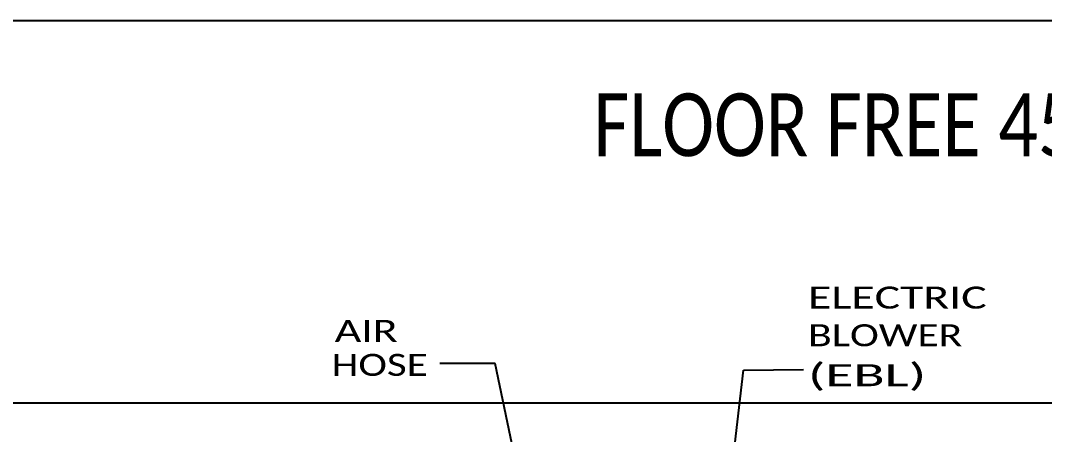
# Model space of a CAD drawing. Header units: millimetres. Extents: x 6781 to 13993, y -7973 to 4183.
# Drawn here: x 8470 to 10100, y 3524 to 4183 of the extents above; entities that cross this region are included whole.
import ezdxf
from ezdxf.enums import TextEntityAlignment as Align

# ---------------------------------------------------------------- set-up
doc = ezdxf.new("R2010")
doc.units = ezdxf.units.MM
doc.header["$LTSCALE"] = 307.34
doc.layers.get('0').update_dxf_attribs({"linetype": 'CONTINUOUS'})
doc.styles.get("Standard").update_dxf_attribs({"font": 'calibri.ttf'})
doc.dimstyles.get("Standard").update_dxf_attribs({"dimtxt": 35, "dimasz": 35, "dimexe": 1.5, "dimexo": 1, "dimtad": 1, "dimdsep": 46, "dimtxsty": 'Standard', "dimblk": '_FILLED', "dimblk1": '_FILLED', "dimblk2": '_FILLED', "dimcen": 0.09, "dimazin": 2, "dimtol": 1, "dimtp": 0.01, "dimtm": 0.01, "dimtfac": 1, "dimtofl": 0, "dimtmove": 0, "dimatfit": 3, "dimldrblk": '_FILLED', "dimfxl": 1, "dimtolj": 1, "dimarcsym": 0})

# ---------------------------------------------------------------- blocks, each defined once
blk = doc.blocks.new('_FILLED')
at = {"color": 0, "linetype": 'ByBlock'}
blk.add_solid([(0, 0), (-1, 0.214), (-1, -0.214)], dxfattribs=at)

msp = doc.modelspace()

# ---------------------------------------------------------------- linework, layer by layer
msp.add_line((10896.87679, 3573.28206), (6928.39946, 3573.28206))
msp.add_lwpolyline([(6791.75839, -2458.4059), (6791.75839, 4182.91479), (13241.16711, 4182.91479), (13241.16711, -2458.4059)])

# ---------------------------------------------------------------- texts
at = {"color": 0, "linetype": 'Continuous', "lineweight": 25}
for s, height, width, p, p2 in [('FLOOR FREE 450 CMH', 100, 0.78978, (9382.32944, 3966.80056), (10494.15794, 3966.80056)), ('AIR', 35, 1.323483, (8970.31229, 3671.08547), (9070.54575, 3671.08547)), ('HOSE', 35, 1.242666, (8965.36941, 3616.94095), (9118.36552, 3616.94095))]:
    msp.add_text(s, height=height, dxfattribs=dict(at, width=width)).set_placement(p, p2, align=Align.FIT)
at = {"color": 0, "linetype": 'Continuous', "lineweight": 30}
for s, width, p, p2 in [('ELECTRIC', 1.376103, (9723.90761, 3724.11502), (10008.10994, 3724.11502)), ('BLOWER', 1.254869, (9723.90761, 3664.11502), (9969.35508, 3664.11502)), ('(EBL)', 1.656206, (9723.79993, 3600.50308), (9911.83661, 3600.50308))]:
    msp.add_text(s, height=35, dxfattribs=dict(at, width=width)).set_placement(p, p2, align=Align.FIT)

# ---------------------------------------------------------------- leaders
at = {"color": 0, "linetype": 'Continuous', "lineweight": 25}
for points in [[(9326.47326, 3157.14565), (9225.96685, 3636.9056), (9137.54104, 3636.9056)], [(9580.91981, 3277.65869), (9621.12531, 3626.18957), (9716.63829, 3627.34126)]]:
    msp.add_leader(points, dimstyle='Standard', override={"dimtad": 0}, dxfattribs=at)

doc.saveas('drawing.dxf')
